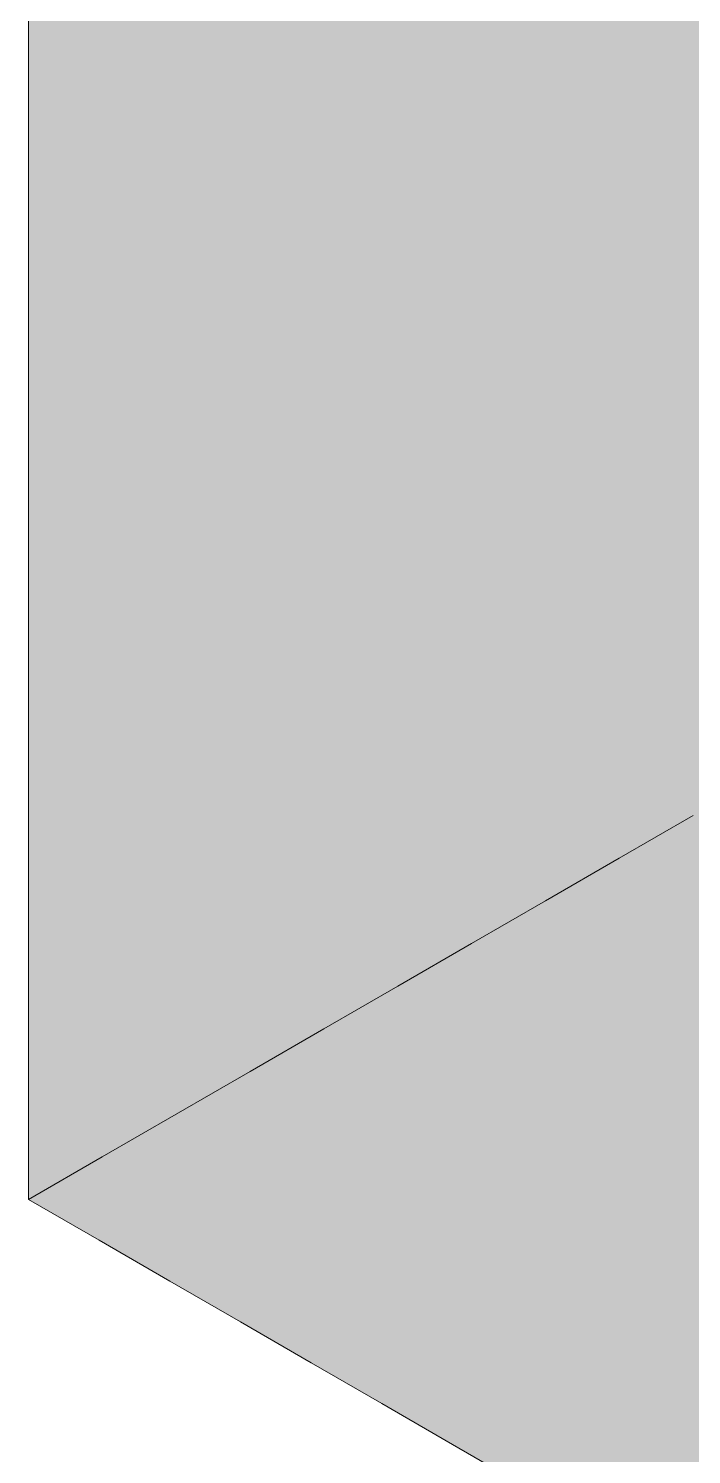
# Model space of a CAD drawing. Header units: metres. Extents: x 349021 to 349543, y 9281040 to 9281959.
# Drawn here: x 349203.3437 to 349203.4598, y 9281041.2024 to 9281041.4519 of the extents above; entities that cross this region are included whole.
import ezdxf

# ---------------------------------------------------------------- set-up
doc = ezdxf.new("R2010")
doc.units = ezdxf.units.M
doc.header["$LTSCALE"] = 0.25
doc.layers.add('ISO-3D', color=7, linetype='CONTINUOUS', lineweight=13)
doc.layers.add('ISO-3D-ARISTAS', color=250, linetype='CONTINUOUS', lineweight=13)

msp = doc.modelspace()

# ---------------------------------------------------------------- linework, layer by layer
at = {"layer": 'ISO-3D', "true_color": 0xb7aa8e}
for points in [[(349203.41796, 9281041.45599), (349203.43033, 9281041.44885), (349203.41796, 9281041.47081), (349203.43033, 9281041.46367)], [(349203.4427, 9281041.45652), (349203.45507, 9281041.44938), (349203.4427, 9281041.47134), (349203.45507, 9281041.4642)], [(349203.34373, 9281041.45441), (349203.3561, 9281041.44726), (349203.34373, 9281041.46922), (349203.3561, 9281041.46208)], [(349203.36847, 9281041.45494), (349203.38084, 9281041.44779), (349203.36847, 9281041.46975), (349203.38084, 9281041.46261)], [(349203.39321, 9281041.45547), (349203.40559, 9281041.44832), (349203.39321, 9281041.47028), (349203.40559, 9281041.46314)], [(349203.40559, 9281041.44832), (349203.41796, 9281041.44118), (349203.40559, 9281041.46314), (349203.41796, 9281041.45599)], [(349203.43033, 9281041.44885), (349203.4427, 9281041.44171), (349203.43033, 9281041.46367), (349203.4427, 9281041.45652)], [(349203.45507, 9281041.44938), (349203.46744, 9281041.44224), (349203.45507, 9281041.4642), (349203.46744, 9281041.45705)], [(349203.3561, 9281041.44726), (349203.36847, 9281041.44012), (349203.3561, 9281041.46208), (349203.36847, 9281041.45494)], [(349203.38084, 9281041.44779), (349203.39321, 9281041.44065), (349203.38084, 9281041.46261), (349203.39321, 9281041.45547)], [(349203.39321, 9281041.44065), (349203.40559, 9281041.43351), (349203.39321, 9281041.45547), (349203.40559, 9281041.44832)], [(349203.41796, 9281041.44118), (349203.43033, 9281041.43404), (349203.41796, 9281041.45599), (349203.43033, 9281041.44885)], [(349203.4427, 9281041.44171), (349203.45507, 9281041.43457), (349203.4427, 9281041.45652), (349203.45507, 9281041.44938)], [(349203.34373, 9281041.43959), (349203.3561, 9281041.43245), (349203.34373, 9281041.45441), (349203.3561, 9281041.44726)], [(349203.36847, 9281041.44012), (349203.38084, 9281041.43298), (349203.36847, 9281041.45494), (349203.38084, 9281041.44779)], [(349203.40559, 9281041.43351), (349203.41796, 9281041.42637), (349203.40559, 9281041.44832), (349203.41796, 9281041.44118)], [(349203.43033, 9281041.43404), (349203.4427, 9281041.42689), (349203.43033, 9281041.44885), (349203.4427, 9281041.44171)], [(349203.45507, 9281041.43457), (349203.46744, 9281041.42742), (349203.45507, 9281041.44938), (349203.46744, 9281041.44224)], [(349203.3561, 9281041.43245), (349203.36847, 9281041.42531), (349203.3561, 9281041.44726), (349203.36847, 9281041.44012)], [(349203.38084, 9281041.43298), (349203.39321, 9281041.42584), (349203.38084, 9281041.44779), (349203.39321, 9281041.44065)], [(349203.39321, 9281041.42584), (349203.40559, 9281041.41869), (349203.39321, 9281041.44065), (349203.40559, 9281041.43351)], [(349203.41796, 9281041.42637), (349203.43033, 9281041.41922), (349203.41796, 9281041.44118), (349203.43033, 9281041.43404)], [(349203.4427, 9281041.42689), (349203.45507, 9281041.41975), (349203.4427, 9281041.44171), (349203.45507, 9281041.43457)], [(349203.34373, 9281041.42478), (349203.3561, 9281041.41763), (349203.34373, 9281041.43959), (349203.3561, 9281041.43245)], [(349203.36847, 9281041.42531), (349203.38084, 9281041.41816), (349203.36847, 9281041.44012), (349203.38084, 9281041.43298)], [(349203.38084, 9281041.41816), (349203.39321, 9281041.41102), (349203.38084, 9281041.43298), (349203.39321, 9281041.42584)], [(349203.40559, 9281041.41869), (349203.41796, 9281041.41155), (349203.40559, 9281041.43351), (349203.41796, 9281041.42637)], [(349203.43033, 9281041.41922), (349203.4427, 9281041.41208), (349203.43033, 9281041.43404), (349203.4427, 9281041.42689)], [(349203.45507, 9281041.41975), (349203.46744, 9281041.41261), (349203.45507, 9281041.43457), (349203.46744, 9281041.42742)], [(349203.3561, 9281041.41763), (349203.36847, 9281041.41049), (349203.3561, 9281041.43245), (349203.36847, 9281041.42531)], [(349203.39321, 9281041.41102), (349203.40559, 9281041.40388), (349203.39321, 9281041.42584), (349203.40559, 9281041.41869)], [(349203.41796, 9281041.41155), (349203.43033, 9281041.40441), (349203.41796, 9281041.42637), (349203.43033, 9281041.41922)], [(349203.4427, 9281041.41208), (349203.45507, 9281041.40494), (349203.4427, 9281041.42689), (349203.45507, 9281041.41975)], [(349203.34373, 9281041.40996), (349203.3561, 9281041.40282), (349203.34373, 9281041.42478), (349203.3561, 9281041.41763)], [(349203.36847, 9281041.41049), (349203.38084, 9281041.40335), (349203.36847, 9281041.42531), (349203.38084, 9281041.41816)], [(349203.38084, 9281041.40335), (349203.39321, 9281041.39621), (349203.38084, 9281041.41816), (349203.39321, 9281041.41102)], [(349203.40559, 9281041.40388), (349203.41796, 9281041.39674), (349203.40559, 9281041.41869), (349203.41796, 9281041.41155)], [(349203.43033, 9281041.40441), (349203.4427, 9281041.39726), (349203.43033, 9281041.41922), (349203.4427, 9281041.41208)], [(349203.45507, 9281041.40494), (349203.46744, 9281041.39779), (349203.45507, 9281041.41975), (349203.46744, 9281041.41261)], [(349203.3561, 9281041.40282), (349203.36847, 9281041.39568), (349203.3561, 9281041.41763), (349203.36847, 9281041.41049)], [(349203.36847, 9281041.39568), (349203.38084, 9281041.38853), (349203.36847, 9281041.41049), (349203.38084, 9281041.40335)], [(349203.39321, 9281041.39621), (349203.40559, 9281041.38906), (349203.39321, 9281041.41102), (349203.40559, 9281041.40388)], [(349203.41796, 9281041.39674), (349203.43033, 9281041.38959), (349203.41796, 9281041.41155), (349203.43033, 9281041.40441)], [(349203.4427, 9281041.39726), (349203.45507, 9281041.39012), (349203.4427, 9281041.41208), (349203.45507, 9281041.40494)], [(349203.34373, 9281041.39515), (349203.3561, 9281041.38801), (349203.34373, 9281041.40996), (349203.3561, 9281041.40282)], [(349203.38084, 9281041.38853), (349203.39321, 9281041.38139), (349203.38084, 9281041.40335), (349203.39321, 9281041.39621)], [(349203.40559, 9281041.38906), (349203.41796, 9281041.38192), (349203.40559, 9281041.40388), (349203.41796, 9281041.39674)], [(349203.43033, 9281041.38959), (349203.4427, 9281041.38245), (349203.43033, 9281041.40441), (349203.4427, 9281041.39726)], [(349203.45507, 9281041.39012), (349203.46744, 9281041.38298), (349203.45507, 9281041.40494), (349203.46744, 9281041.39779)], [(349203.3561, 9281041.38801), (349203.36847, 9281041.38086), (349203.3561, 9281041.40282), (349203.36847, 9281041.39568)], [(349203.36847, 9281041.38086), (349203.38084, 9281041.37372), (349203.36847, 9281041.39568), (349203.38084, 9281041.38853)], [(349203.39321, 9281041.38139), (349203.40559, 9281041.37425), (349203.39321, 9281041.39621), (349203.40559, 9281041.38906)], [(349203.41796, 9281041.38192), (349203.43033, 9281041.37478), (349203.41796, 9281041.39674), (349203.43033, 9281041.38959)], [(349203.4427, 9281041.38245), (349203.45507, 9281041.37531), (349203.4427, 9281041.39726), (349203.45507, 9281041.39012)], [(349203.34373, 9281041.38033), (349203.3561, 9281041.37319), (349203.34373, 9281041.39515), (349203.3561, 9281041.38801)], [(349203.38084, 9281041.37372), (349203.39321, 9281041.36658), (349203.38084, 9281041.38853), (349203.39321, 9281041.38139)], [(349203.40559, 9281041.37425), (349203.41796, 9281041.36711), (349203.40559, 9281041.38906), (349203.41796, 9281041.38192)], [(349203.43033, 9281041.37478), (349203.4427, 9281041.36763), (349203.43033, 9281041.38959), (349203.4427, 9281041.38245)], [(349203.45507, 9281041.37531), (349203.46744, 9281041.36816), (349203.45507, 9281041.39012), (349203.46744, 9281041.38298)], [(349203.3561, 9281041.37319), (349203.36847, 9281041.36605), (349203.3561, 9281041.38801), (349203.36847, 9281041.38086)], [(349203.36847, 9281041.36605), (349203.38084, 9281041.3589), (349203.36847, 9281041.38086), (349203.38084, 9281041.37372)], [(349203.39321, 9281041.36658), (349203.40559, 9281041.35943), (349203.39321, 9281041.38139), (349203.40559, 9281041.37425)], [(349203.41796, 9281041.36711), (349203.43033, 9281041.35996), (349203.41796, 9281041.38192), (349203.43033, 9281041.37478)], [(349203.4427, 9281041.36763), (349203.45507, 9281041.36049), (349203.4427, 9281041.38245), (349203.45507, 9281041.37531)], [(349203.34373, 9281041.36552), (349203.3561, 9281041.35838), (349203.34373, 9281041.38033), (349203.3561, 9281041.37319)], [(349203.3561, 9281041.35838), (349203.36847, 9281041.35123), (349203.3561, 9281041.37319), (349203.36847, 9281041.36605)], [(349203.38084, 9281041.3589), (349203.39321, 9281041.35176), (349203.38084, 9281041.37372), (349203.39321, 9281041.36658)], [(349203.40559, 9281041.35943), (349203.41796, 9281041.35229), (349203.40559, 9281041.37425), (349203.41796, 9281041.36711)], [(349203.43033, 9281041.35996), (349203.4427, 9281041.35282), (349203.43033, 9281041.37478), (349203.4427, 9281041.36763)], [(349203.45507, 9281041.36049), (349203.46744, 9281041.35335), (349203.45507, 9281041.37531), (349203.46744, 9281041.36816)], [(349203.36847, 9281041.35123), (349203.38084, 9281041.34409), (349203.36847, 9281041.36605), (349203.38084, 9281041.3589)], [(349203.39321, 9281041.35176), (349203.40559, 9281041.34462), (349203.39321, 9281041.36658), (349203.40559, 9281041.35943)], [(349203.41796, 9281041.35229), (349203.43033, 9281041.34515), (349203.41796, 9281041.36711), (349203.43033, 9281041.35996)], [(349203.4427, 9281041.35282), (349203.45507, 9281041.34568), (349203.4427, 9281041.36763), (349203.45507, 9281041.36049)], [(349203.34373, 9281041.3507), (349203.3561, 9281041.34356), (349203.34373, 9281041.36552), (349203.3561, 9281041.35838)], [(349203.3561, 9281041.34356), (349203.36847, 9281041.33642), (349203.3561, 9281041.35838), (349203.36847, 9281041.35123)], [(349203.38084, 9281041.34409), (349203.39321, 9281041.33695), (349203.38084, 9281041.3589), (349203.39321, 9281041.35176)], [(349203.40559, 9281041.34462), (349203.41796, 9281041.33748), (349203.40559, 9281041.35943), (349203.41796, 9281041.35229)], [(349203.43033, 9281041.34515), (349203.4427, 9281041.33801), (349203.43033, 9281041.35996), (349203.4427, 9281041.35282)], [(349203.45507, 9281041.34568), (349203.46744, 9281041.33853), (349203.45507, 9281041.36049), (349203.46744, 9281041.35335)], [(349203.34373, 9281041.33589), (349203.3561, 9281041.32875), (349203.34373, 9281041.3507), (349203.3561, 9281041.34356)], [(349203.36847, 9281041.33642), (349203.38084, 9281041.32928), (349203.36847, 9281041.35123), (349203.38084, 9281041.34409)], [(349203.39321, 9281041.33695), (349203.40559, 9281041.3298), (349203.39321, 9281041.35176), (349203.40559, 9281041.34462)], [(349203.41796, 9281041.33748), (349203.43033, 9281041.33033), (349203.41796, 9281041.35229), (349203.43033, 9281041.34515)], [(349203.4427, 9281041.33801), (349203.45507, 9281041.33086), (349203.4427, 9281041.35282), (349203.45507, 9281041.34568)], [(349203.45507, 9281041.33086), (349203.46744, 9281041.32372), (349203.45507, 9281041.34568), (349203.46744, 9281041.33853)], [(349203.3561, 9281041.32875), (349203.36847, 9281041.3216), (349203.3561, 9281041.34356), (349203.36847, 9281041.33642)], [(349203.38084, 9281041.32928), (349203.39321, 9281041.32213), (349203.38084, 9281041.34409), (349203.39321, 9281041.33695)], [(349203.40559, 9281041.3298), (349203.41796, 9281041.32266), (349203.40559, 9281041.34462), (349203.41796, 9281041.33748)], [(349203.43033, 9281041.33033), (349203.4427, 9281041.32319), (349203.43033, 9281041.34515), (349203.4427, 9281041.33801)], [(349203.34373, 9281041.32107), (349203.3561, 9281041.31393), (349203.34373, 9281041.33589), (349203.3561, 9281041.32875)], [(349203.36847, 9281041.3216), (349203.38084, 9281041.31446), (349203.36847, 9281041.33642), (349203.38084, 9281041.32928)], [(349203.39321, 9281041.32213), (349203.40559, 9281041.31499), (349203.39321, 9281041.33695), (349203.40559, 9281041.3298)], [(349203.41796, 9281041.32266), (349203.43033, 9281041.31552), (349203.41796, 9281041.33748), (349203.43033, 9281041.33033)], [(349203.4427, 9281041.32319), (349203.45507, 9281041.31605), (349203.4427, 9281041.33801), (349203.45507, 9281041.33086)], [(349203.45507, 9281041.31605), (349203.46744, 9281041.3089), (349203.45507, 9281041.33086), (349203.46744, 9281041.32372)], [(349203.3561, 9281041.31393), (349203.36847, 9281041.30679), (349203.3561, 9281041.32875), (349203.36847, 9281041.3216)], [(349203.38084, 9281041.31446), (349203.39321, 9281041.30732), (349203.38084, 9281041.32928), (349203.39321, 9281041.32213)], [(349203.40559, 9281041.31499), (349203.41796, 9281041.30785), (349203.40559, 9281041.3298), (349203.41796, 9281041.32266)], [(349203.43033, 9281041.31552), (349203.4427, 9281041.30838), (349203.43033, 9281041.33033), (349203.4427, 9281041.32319)], [(349203.4427, 9281041.30838), (349203.45507, 9281041.30123), (349203.4427, 9281041.32319), (349203.45507, 9281041.31605)], [(349203.34373, 9281041.30626), (349203.3561, 9281041.29912), (349203.34373, 9281041.32107), (349203.3561, 9281041.31393)], [(349203.36847, 9281041.30679), (349203.38084, 9281041.29965), (349203.36847, 9281041.3216), (349203.38084, 9281041.31446)], [(349203.39321, 9281041.30732), (349203.40559, 9281041.30017), (349203.39321, 9281041.32213), (349203.40559, 9281041.31499)], [(349203.41796, 9281041.30785), (349203.43033, 9281041.3007), (349203.41796, 9281041.32266), (349203.43033, 9281041.31552)], [(349203.45507, 9281041.30123), (349203.46744, 9281041.29409), (349203.45507, 9281041.31605), (349203.46744, 9281041.3089)], [(349203.3561, 9281041.29912), (349203.36847, 9281041.29197), (349203.3561, 9281041.31393), (349203.36847, 9281041.30679)], [(349203.38084, 9281041.29965), (349203.39321, 9281041.2925), (349203.38084, 9281041.31446), (349203.39321, 9281041.30732)], [(349203.40559, 9281041.30017), (349203.41796, 9281041.29303), (349203.40559, 9281041.31499), (349203.41796, 9281041.30785)], [(349203.43033, 9281041.3007), (349203.4427, 9281041.29356), (349203.43033, 9281041.31552), (349203.4427, 9281041.30838)], [(349203.4427, 9281041.29356), (349203.45507, 9281041.28642), (349203.4427, 9281041.30838), (349203.45507, 9281041.30123)], [(349203.34373, 9281041.29144), (349203.3561, 9281041.2843), (349203.34373, 9281041.30626), (349203.3561, 9281041.29912)], [(349203.36847, 9281041.29197), (349203.38084, 9281041.28483), (349203.36847, 9281041.30679), (349203.38084, 9281041.29965)], [(349203.39321, 9281041.2925), (349203.40559, 9281041.28536), (349203.39321, 9281041.30732), (349203.40559, 9281041.30017)], [(349203.41796, 9281041.29303), (349203.43033, 9281041.28589), (349203.41796, 9281041.30785), (349203.43033, 9281041.3007)], [(349203.45507, 9281041.28642), (349203.46744, 9281041.27928), (349203.45507, 9281041.30123), (349203.46744, 9281041.29409)], [(349203.3561, 9281041.2843), (349203.36847, 9281041.27716), (349203.3561, 9281041.29912), (349203.36847, 9281041.29197)], [(349203.38084, 9281041.28483), (349203.39321, 9281041.27769), (349203.38084, 9281041.29965), (349203.39321, 9281041.2925)], [(349203.40559, 9281041.28536), (349203.41796, 9281041.27822), (349203.40559, 9281041.30017), (349203.41796, 9281041.29303)], [(349203.43033, 9281041.28589), (349203.4427, 9281041.27875), (349203.43033, 9281041.3007), (349203.4427, 9281041.29356)], [(349203.4427, 9281041.27875), (349203.45507, 9281041.2716), (349203.4427, 9281041.29356), (349203.45507, 9281041.28642)], [(349203.34373, 9281041.27663), (349203.3561, 9281041.26949), (349203.34373, 9281041.29144), (349203.3561, 9281041.2843)], [(349203.36847, 9281041.27716), (349203.38084, 9281041.27002), (349203.36847, 9281041.29197), (349203.38084, 9281041.28483)], [(349203.39321, 9281041.27769), (349203.40559, 9281041.27054), (349203.39321, 9281041.2925), (349203.40559, 9281041.28536)], [(349203.41796, 9281041.27822), (349203.43033, 9281041.27107), (349203.41796, 9281041.29303), (349203.43033, 9281041.28589)], [(349203.43033, 9281041.27107), (349203.4427, 9281041.26393), (349203.43033, 9281041.28589), (349203.4427, 9281041.27875)], [(349203.45507, 9281041.2716), (349203.46744, 9281041.26446), (349203.45507, 9281041.28642), (349203.46744, 9281041.27928)], [(349203.3561, 9281041.26949), (349203.36847, 9281041.26234), (349203.3561, 9281041.2843), (349203.36847, 9281041.27716)], [(349203.38084, 9281041.27002), (349203.39321, 9281041.26287), (349203.38084, 9281041.28483), (349203.39321, 9281041.27769)], [(349203.40559, 9281041.27054), (349203.41796, 9281041.2634), (349203.40559, 9281041.28536), (349203.41796, 9281041.27822)], [(349203.4427, 9281041.26393), (349203.45507, 9281041.25679), (349203.4427, 9281041.27875), (349203.45507, 9281041.2716)], [(349203.34373, 9281041.26181), (349203.3561, 9281041.25467), (349203.34373, 9281041.27663), (349203.3561, 9281041.26949)], [(349203.36847, 9281041.26234), (349203.38084, 9281041.2552), (349203.36847, 9281041.27716), (349203.38084, 9281041.27002)], [(349203.39321, 9281041.26287), (349203.40559, 9281041.25573), (349203.39321, 9281041.27769), (349203.40559, 9281041.27054)], [(349203.41796, 9281041.2634), (349203.43033, 9281041.25626), (349203.41796, 9281041.27822), (349203.43033, 9281041.27107)], [(349203.43033, 9281041.25626), (349203.4427, 9281041.24912), (349203.43033, 9281041.27107), (349203.4427, 9281041.26393)], [(349203.45507, 9281041.25679), (349203.46744, 9281041.24965), (349203.45507, 9281041.2716), (349203.46744, 9281041.26446)], [(349203.3561, 9281041.25467), (349203.36847, 9281041.24753), (349203.3561, 9281041.26949), (349203.36847, 9281041.26234)], [(349203.38084, 9281041.2552), (349203.39321, 9281041.24806), (349203.38084, 9281041.27002), (349203.39321, 9281041.26287)], [(349203.40559, 9281041.25573), (349203.41796, 9281041.24859), (349203.40559, 9281041.27054), (349203.41796, 9281041.2634)], [(349203.41796, 9281041.24859), (349203.43033, 9281041.24144), (349203.41796, 9281041.2634), (349203.43033, 9281041.25626)], [(349203.4427, 9281041.24912), (349203.45507, 9281041.24197), (349203.4427, 9281041.26393), (349203.45507, 9281041.25679)], [(349203.34373, 9281041.247), (349203.3561, 9281041.23986), (349203.34373, 9281041.26181), (349203.3561, 9281041.25467)], [(349203.36847, 9281041.24753), (349203.38084, 9281041.24039), (349203.36847, 9281041.26234), (349203.38084, 9281041.2552)], [(349203.39321, 9281041.24806), (349203.40559, 9281041.24092), (349203.39321, 9281041.26287), (349203.40559, 9281041.25573)], [(349203.43033, 9281041.24144), (349203.4427, 9281041.2343), (349203.43033, 9281041.25626), (349203.4427, 9281041.24912)], [(349203.45507, 9281041.24197), (349203.46744, 9281041.23483), (349203.45507, 9281041.25679), (349203.46744, 9281041.24965)], [(349203.3561, 9281041.23986), (349203.36847, 9281041.23271), (349203.3561, 9281041.25467), (349203.36847, 9281041.24753)], [(349203.38084, 9281041.24039), (349203.39321, 9281041.23324), (349203.38084, 9281041.2552), (349203.39321, 9281041.24806)], [(349203.40559, 9281041.24092), (349203.41796, 9281041.23377), (349203.40559, 9281041.25573), (349203.41796, 9281041.24859)], [(349203.41796, 9281041.23377), (349203.43033, 9281041.22663), (349203.41796, 9281041.24859), (349203.43033, 9281041.24144)], [(349203.4427, 9281041.2343), (349203.45507, 9281041.22716), (349203.4427, 9281041.24912), (349203.45507, 9281041.24197)], [(349203.36847, 9281041.23271), (349203.38084, 9281041.22557), (349203.36847, 9281041.24753), (349203.38084, 9281041.24039)], [(349203.39321, 9281041.23324), (349203.40559, 9281041.2261), (349203.39321, 9281041.24806), (349203.40559, 9281041.24092)], [(349203.40559, 9281041.2261), (349203.41796, 9281041.21896), (349203.40559, 9281041.24092), (349203.41796, 9281041.23377)], [(349203.43033, 9281041.22663), (349203.4427, 9281041.21949), (349203.43033, 9281041.24144), (349203.4427, 9281041.2343)], [(349203.45507, 9281041.22716), (349203.46744, 9281041.22002), (349203.45507, 9281041.24197), (349203.46744, 9281041.23483)], [(349203.38084, 9281041.22557), (349203.39321, 9281041.21843), (349203.38084, 9281041.24039), (349203.39321, 9281041.23324)], [(349203.41796, 9281041.21896), (349203.43033, 9281041.21181), (349203.41796, 9281041.23377), (349203.43033, 9281041.22663)], [(349203.4427, 9281041.21949), (349203.45507, 9281041.21234), (349203.4427, 9281041.2343), (349203.45507, 9281041.22716)], [(349203.39321, 9281041.21843), (349203.40559, 9281041.21129), (349203.39321, 9281041.23324), (349203.40559, 9281041.2261)], [(349203.40559, 9281041.21129), (349203.41796, 9281041.20414), (349203.40559, 9281041.2261), (349203.41796, 9281041.21896)], [(349203.43033, 9281041.21181), (349203.4427, 9281041.20467), (349203.43033, 9281041.22663), (349203.4427, 9281041.21949)], [(349203.45507, 9281041.21234), (349203.46744, 9281041.2052), (349203.45507, 9281041.22716), (349203.46744, 9281041.22002)], [(349203.41796, 9281041.20414), (349203.43033, 9281041.197), (349203.41796, 9281041.21896), (349203.43033, 9281041.21181)], [(349203.4427, 9281041.20467), (349203.45507, 9281041.19753), (349203.4427, 9281041.21949), (349203.45507, 9281041.21234)], [(349203.43033, 9281041.197), (349203.4427, 9281041.18986), (349203.43033, 9281041.21181), (349203.4427, 9281041.20467)], [(349203.45507, 9281041.19753), (349203.46744, 9281041.19039), (349203.45507, 9281041.21234), (349203.46744, 9281041.2052)], [(349203.4427, 9281041.18986), (349203.45507, 9281041.18271), (349203.4427, 9281041.20467), (349203.45507, 9281041.19753)]]:
    msp.add_solid(points, dxfattribs=at)
at = {"layer": 'ISO-3D', "true_color": 0x8e8d88}
for points in [[(349203.36958, 9281041.45452), (349203.35665, 9281041.44706), (349203.36958, 9281041.46933), (349203.35665, 9281041.46187)], [(349203.39543, 9281041.45463), (349203.38251, 9281041.44717), (349203.39543, 9281041.46945), (349203.38251, 9281041.46198)], [(349203.42129, 9281041.45474), (349203.40836, 9281041.44728), (349203.42129, 9281041.46956), (349203.40836, 9281041.46209)], [(349203.44714, 9281041.45486), (349203.43422, 9281041.44739), (349203.44714, 9281041.46967), (349203.43422, 9281041.46221)], [(349203.35665, 9281041.44706), (349203.34373, 9281041.43959), (349203.35665, 9281041.46187), (349203.34373, 9281041.45441)], [(349203.38251, 9281041.44717), (349203.36958, 9281041.4397), (349203.38251, 9281041.46198), (349203.36958, 9281041.45452)], [(349203.40836, 9281041.44728), (349203.39543, 9281041.43982), (349203.40836, 9281041.46209), (349203.39543, 9281041.45463)], [(349203.43422, 9281041.44739), (349203.42129, 9281041.43993), (349203.43422, 9281041.46221), (349203.42129, 9281041.45474)], [(349203.46007, 9281041.4475), (349203.44714, 9281041.44004), (349203.46007, 9281041.46232), (349203.44714, 9281041.45486)], [(349203.36958, 9281041.4397), (349203.35665, 9281041.43224), (349203.36958, 9281041.45452), (349203.35665, 9281041.44706)], [(349203.39543, 9281041.43982), (349203.38251, 9281041.43235), (349203.39543, 9281041.45463), (349203.38251, 9281041.44717)], [(349203.42129, 9281041.43993), (349203.40836, 9281041.43247), (349203.42129, 9281041.45474), (349203.40836, 9281041.44728)], [(349203.44714, 9281041.44004), (349203.43422, 9281041.43258), (349203.44714, 9281041.45486), (349203.43422, 9281041.44739)], [(349203.35665, 9281041.43224), (349203.34373, 9281041.42478), (349203.35665, 9281041.44706), (349203.34373, 9281041.43959)], [(349203.38251, 9281041.43235), (349203.36958, 9281041.42489), (349203.38251, 9281041.44717), (349203.36958, 9281041.4397)], [(349203.40836, 9281041.43247), (349203.39543, 9281041.425), (349203.40836, 9281041.44728), (349203.39543, 9281041.43982)], [(349203.43422, 9281041.43258), (349203.42129, 9281041.42511), (349203.43422, 9281041.44739), (349203.42129, 9281041.43993)], [(349203.46007, 9281041.43269), (349203.44714, 9281041.42523), (349203.46007, 9281041.4475), (349203.44714, 9281041.44004)], [(349203.36958, 9281041.42489), (349203.35665, 9281041.41743), (349203.36958, 9281041.4397), (349203.35665, 9281041.43224)], [(349203.39543, 9281041.425), (349203.38251, 9281041.41754), (349203.39543, 9281041.43982), (349203.38251, 9281041.43235)], [(349203.42129, 9281041.42511), (349203.40836, 9281041.41765), (349203.42129, 9281041.43993), (349203.40836, 9281041.43247)], [(349203.44714, 9281041.42523), (349203.43422, 9281041.41776), (349203.44714, 9281041.44004), (349203.43422, 9281041.43258)], [(349203.35665, 9281041.41743), (349203.34373, 9281041.40996), (349203.35665, 9281041.43224), (349203.34373, 9281041.42478)], [(349203.38251, 9281041.41754), (349203.36958, 9281041.41007), (349203.38251, 9281041.43235), (349203.36958, 9281041.42489)], [(349203.40836, 9281041.41765), (349203.39543, 9281041.41019), (349203.40836, 9281041.43247), (349203.39543, 9281041.425)], [(349203.43422, 9281041.41776), (349203.42129, 9281041.4103), (349203.43422, 9281041.43258), (349203.42129, 9281041.42511)], [(349203.46007, 9281041.41787), (349203.44714, 9281041.41041), (349203.46007, 9281041.43269), (349203.44714, 9281041.42523)], [(349203.36958, 9281041.41007), (349203.35665, 9281041.40261), (349203.36958, 9281041.42489), (349203.35665, 9281041.41743)], [(349203.39543, 9281041.41019), (349203.38251, 9281041.40272), (349203.39543, 9281041.425), (349203.38251, 9281041.41754)], [(349203.42129, 9281041.4103), (349203.40836, 9281041.40284), (349203.42129, 9281041.42511), (349203.40836, 9281041.41765)], [(349203.44714, 9281041.41041), (349203.43422, 9281041.40295), (349203.44714, 9281041.42523), (349203.43422, 9281041.41776)], [(349203.35665, 9281041.40261), (349203.34373, 9281041.39515), (349203.35665, 9281041.41743), (349203.34373, 9281041.40996)], [(349203.38251, 9281041.40272), (349203.36958, 9281041.39526), (349203.38251, 9281041.41754), (349203.36958, 9281041.41007)], [(349203.40836, 9281041.40284), (349203.39543, 9281041.39537), (349203.40836, 9281041.41765), (349203.39543, 9281041.41019)], [(349203.43422, 9281041.40295), (349203.42129, 9281041.39548), (349203.43422, 9281041.41776), (349203.42129, 9281041.4103)], [(349203.46007, 9281041.40306), (349203.44714, 9281041.3956), (349203.46007, 9281041.41787), (349203.44714, 9281041.41041)], [(349203.36958, 9281041.39526), (349203.35665, 9281041.3878), (349203.36958, 9281041.41007), (349203.35665, 9281041.40261)], [(349203.39543, 9281041.39537), (349203.38251, 9281041.38791), (349203.39543, 9281041.41019), (349203.38251, 9281041.40272)], [(349203.42129, 9281041.39548), (349203.40836, 9281041.38802), (349203.42129, 9281041.4103), (349203.40836, 9281041.40284)], [(349203.44714, 9281041.3956), (349203.43422, 9281041.38813), (349203.44714, 9281041.41041), (349203.43422, 9281041.40295)], [(349203.46007, 9281041.38824), (349203.44714, 9281041.38078), (349203.46007, 9281041.40306), (349203.44714, 9281041.3956)], [(349203.35665, 9281041.3878), (349203.34373, 9281041.38033), (349203.35665, 9281041.40261), (349203.34373, 9281041.39515)], [(349203.38251, 9281041.38791), (349203.36958, 9281041.38045), (349203.38251, 9281041.40272), (349203.36958, 9281041.39526)], [(349203.40836, 9281041.38802), (349203.39543, 9281041.38056), (349203.40836, 9281041.40284), (349203.39543, 9281041.39537)], [(349203.43422, 9281041.38813), (349203.42129, 9281041.38067), (349203.43422, 9281041.40295), (349203.42129, 9281041.39548)], [(349203.44714, 9281041.38078), (349203.43422, 9281041.37332), (349203.44714, 9281041.3956), (349203.43422, 9281041.38813)], [(349203.36958, 9281041.38045), (349203.35665, 9281041.37298), (349203.36958, 9281041.39526), (349203.35665, 9281041.3878)], [(349203.39543, 9281041.38056), (349203.38251, 9281041.37309), (349203.39543, 9281041.39537), (349203.38251, 9281041.38791)], [(349203.42129, 9281041.38067), (349203.40836, 9281041.37321), (349203.42129, 9281041.39548), (349203.40836, 9281041.38802)], [(349203.43422, 9281041.37332), (349203.42129, 9281041.36585), (349203.43422, 9281041.38813), (349203.42129, 9281041.38067)], [(349203.46007, 9281041.37343), (349203.44714, 9281041.36597), (349203.46007, 9281041.38824), (349203.44714, 9281041.38078)], [(349203.35665, 9281041.37298), (349203.34373, 9281041.36552), (349203.35665, 9281041.3878), (349203.34373, 9281041.38033)], [(349203.38251, 9281041.37309), (349203.36958, 9281041.36563), (349203.38251, 9281041.38791), (349203.36958, 9281041.38045)], [(349203.40836, 9281041.37321), (349203.39543, 9281041.36574), (349203.40836, 9281041.38802), (349203.39543, 9281041.38056)], [(349203.39543, 9281041.36574), (349203.38251, 9281041.35828), (349203.39543, 9281041.38056), (349203.38251, 9281041.37309)], [(349203.42129, 9281041.36585), (349203.40836, 9281041.35839), (349203.42129, 9281041.38067), (349203.40836, 9281041.37321)], [(349203.44714, 9281041.36597), (349203.43422, 9281041.3585), (349203.44714, 9281041.38078), (349203.43422, 9281041.37332)], [(349203.36958, 9281041.36563), (349203.35665, 9281041.35817), (349203.36958, 9281041.38045), (349203.35665, 9281041.37298)], [(349203.38251, 9281041.35828), (349203.36958, 9281041.35082), (349203.38251, 9281041.37309), (349203.36958, 9281041.36563)], [(349203.40836, 9281041.35839), (349203.39543, 9281041.35093), (349203.40836, 9281041.37321), (349203.39543, 9281041.36574)], [(349203.43422, 9281041.3585), (349203.42129, 9281041.35104), (349203.43422, 9281041.37332), (349203.42129, 9281041.36585)], [(349203.46007, 9281041.35862), (349203.44714, 9281041.35115), (349203.46007, 9281041.37343), (349203.44714, 9281041.36597)], [(349203.35665, 9281041.35817), (349203.34373, 9281041.3507), (349203.35665, 9281041.37298), (349203.34373, 9281041.36552)], [(349203.36958, 9281041.35082), (349203.35665, 9281041.34335), (349203.36958, 9281041.36563), (349203.35665, 9281041.35817)], [(349203.39543, 9281041.35093), (349203.38251, 9281041.34346), (349203.39543, 9281041.36574), (349203.38251, 9281041.35828)], [(349203.42129, 9281041.35104), (349203.40836, 9281041.34358), (349203.42129, 9281041.36585), (349203.40836, 9281041.35839)], [(349203.44714, 9281041.35115), (349203.43422, 9281041.34369), (349203.44714, 9281041.36597), (349203.43422, 9281041.3585)], [(349203.35665, 9281041.34335), (349203.34373, 9281041.33589), (349203.35665, 9281041.35817), (349203.34373, 9281041.3507)], [(349203.38251, 9281041.34346), (349203.36958, 9281041.336), (349203.38251, 9281041.35828), (349203.36958, 9281041.35082)], [(349203.40836, 9281041.34358), (349203.39543, 9281041.33611), (349203.40836, 9281041.35839), (349203.39543, 9281041.35093)], [(349203.43422, 9281041.34369), (349203.42129, 9281041.33622), (349203.43422, 9281041.3585), (349203.42129, 9281041.35104)], [(349203.46007, 9281041.3438), (349203.44714, 9281041.33634), (349203.46007, 9281041.35862), (349203.44714, 9281041.35115)], [(349203.36958, 9281041.336), (349203.35665, 9281041.32854), (349203.36958, 9281041.35082), (349203.35665, 9281041.34335)], [(349203.39543, 9281041.33611), (349203.38251, 9281041.32865), (349203.39543, 9281041.35093), (349203.38251, 9281041.34346)], [(349203.42129, 9281041.33622), (349203.40836, 9281041.32876), (349203.42129, 9281041.35104), (349203.40836, 9281041.34358)], [(349203.44714, 9281041.33634), (349203.43422, 9281041.32887), (349203.44714, 9281041.35115), (349203.43422, 9281041.34369)], [(349203.35665, 9281041.32854), (349203.34373, 9281041.32107), (349203.35665, 9281041.34335), (349203.34373, 9281041.33589)], [(349203.38251, 9281041.32865), (349203.36958, 9281041.32119), (349203.38251, 9281041.34346), (349203.36958, 9281041.336)], [(349203.40836, 9281041.32876), (349203.39543, 9281041.3213), (349203.40836, 9281041.34358), (349203.39543, 9281041.33611)], [(349203.43422, 9281041.32887), (349203.42129, 9281041.32141), (349203.43422, 9281041.34369), (349203.42129, 9281041.33622)], [(349203.46007, 9281041.32899), (349203.44714, 9281041.32152), (349203.46007, 9281041.3438), (349203.44714, 9281041.33634)], [(349203.36958, 9281041.32119), (349203.35665, 9281041.31372), (349203.36958, 9281041.336), (349203.35665, 9281041.32854)], [(349203.39543, 9281041.3213), (349203.38251, 9281041.31383), (349203.39543, 9281041.33611), (349203.38251, 9281041.32865)], [(349203.42129, 9281041.32141), (349203.40836, 9281041.31395), (349203.42129, 9281041.33622), (349203.40836, 9281041.32876)], [(349203.44714, 9281041.32152), (349203.43422, 9281041.31406), (349203.44714, 9281041.33634), (349203.43422, 9281041.32887)], [(349203.35665, 9281041.31372), (349203.34373, 9281041.30626), (349203.35665, 9281041.32854), (349203.34373, 9281041.32107)], [(349203.38251, 9281041.31383), (349203.36958, 9281041.30637), (349203.38251, 9281041.32865), (349203.36958, 9281041.32119)], [(349203.40836, 9281041.31395), (349203.39543, 9281041.30648), (349203.40836, 9281041.32876), (349203.39543, 9281041.3213)], [(349203.43422, 9281041.31406), (349203.42129, 9281041.3066), (349203.43422, 9281041.32887), (349203.42129, 9281041.32141)], [(349203.46007, 9281041.31417), (349203.44714, 9281041.30671), (349203.46007, 9281041.32899), (349203.44714, 9281041.32152)], [(349203.36958, 9281041.30637), (349203.35665, 9281041.29891), (349203.36958, 9281041.32119), (349203.35665, 9281041.31372)], [(349203.39543, 9281041.30648), (349203.38251, 9281041.29902), (349203.39543, 9281041.3213), (349203.38251, 9281041.31383)], [(349203.42129, 9281041.3066), (349203.40836, 9281041.29913), (349203.42129, 9281041.32141), (349203.40836, 9281041.31395)], [(349203.44714, 9281041.30671), (349203.43422, 9281041.29924), (349203.44714, 9281041.32152), (349203.43422, 9281041.31406)], [(349203.35665, 9281041.29891), (349203.34373, 9281041.29144), (349203.35665, 9281041.31372), (349203.34373, 9281041.30626)], [(349203.38251, 9281041.29902), (349203.36958, 9281041.29156), (349203.38251, 9281041.31383), (349203.36958, 9281041.30637)], [(349203.40836, 9281041.29913), (349203.39543, 9281041.29167), (349203.40836, 9281041.31395), (349203.39543, 9281041.30648)], [(349203.43422, 9281041.29924), (349203.42129, 9281041.29178), (349203.43422, 9281041.31406), (349203.42129, 9281041.3066)], [(349203.36958, 9281041.29156), (349203.35665, 9281041.28409), (349203.36958, 9281041.30637), (349203.35665, 9281041.29891)], [(349203.39543, 9281041.29167), (349203.38251, 9281041.28421), (349203.39543, 9281041.30648), (349203.38251, 9281041.29902)], [(349203.42129, 9281041.29178), (349203.40836, 9281041.28432), (349203.42129, 9281041.3066), (349203.40836, 9281041.29913)], [(349203.35665, 9281041.28409), (349203.34373, 9281041.27663), (349203.35665, 9281041.29891), (349203.34373, 9281041.29144)], [(349203.38251, 9281041.28421), (349203.36958, 9281041.27674), (349203.38251, 9281041.29902), (349203.36958, 9281041.29156)], [(349203.40836, 9281041.28432), (349203.39543, 9281041.27685), (349203.40836, 9281041.29913), (349203.39543, 9281041.29167)], [(349203.36958, 9281041.27674), (349203.35665, 9281041.26928), (349203.36958, 9281041.29156), (349203.35665, 9281041.28409)], [(349203.39543, 9281041.27685), (349203.38251, 9281041.26939), (349203.39543, 9281041.29167), (349203.38251, 9281041.28421)], [(349203.35665, 9281041.26928), (349203.34373, 9281041.26181), (349203.35665, 9281041.28409), (349203.34373, 9281041.27663)], [(349203.38251, 9281041.26939), (349203.36958, 9281041.26193), (349203.38251, 9281041.28421), (349203.36958, 9281041.27674)], [(349203.36958, 9281041.26193), (349203.35665, 9281041.25446), (349203.36958, 9281041.27674), (349203.35665, 9281041.26928)], [(349203.35665, 9281041.25446), (349203.34373, 9281041.247), (349203.35665, 9281041.26928), (349203.34373, 9281041.26181)]]:
    msp.add_solid(points, dxfattribs=at)
at = {"layer": 'ISO-3D', "true_color": 0xb0aea8}
for points in [[(349203.46007, 9281041.31417), (349203.47244, 9281041.30703), (349203.44714, 9281041.30671), (349203.45951, 9281041.29956)], [(349203.44714, 9281041.30671), (349203.45951, 9281041.29956), (349203.43422, 9281041.29924), (349203.44659, 9281041.2921)], [(349203.47244, 9281041.30703), (349203.48481, 9281041.29989), (349203.45951, 9281041.29956), (349203.47189, 9281041.29242)], [(349203.43422, 9281041.29924), (349203.44659, 9281041.2921), (349203.42129, 9281041.29178), (349203.43366, 9281041.28464)], [(349203.45951, 9281041.29956), (349203.47189, 9281041.29242), (349203.44659, 9281041.2921), (349203.45896, 9281041.28496)], [(349203.42129, 9281041.29178), (349203.43366, 9281041.28464), (349203.40836, 9281041.28432), (349203.42073, 9281041.27717)], [(349203.44659, 9281041.2921), (349203.45896, 9281041.28496), (349203.43366, 9281041.28464), (349203.44603, 9281041.27749)], [(349203.47189, 9281041.29242), (349203.48426, 9281041.28528), (349203.45896, 9281041.28496), (349203.47133, 9281041.27782)], [(349203.40836, 9281041.28432), (349203.42073, 9281041.27717), (349203.39543, 9281041.27685), (349203.40781, 9281041.26971)], [(349203.43366, 9281041.28464), (349203.44603, 9281041.27749), (349203.42073, 9281041.27717), (349203.43311, 9281041.27003)], [(349203.45896, 9281041.28496), (349203.47133, 9281041.27782), (349203.44603, 9281041.27749), (349203.4584, 9281041.27035)], [(349203.39543, 9281041.27685), (349203.40781, 9281041.26971), (349203.38251, 9281041.26939), (349203.39488, 9281041.26225)], [(349203.42073, 9281041.27717), (349203.43311, 9281041.27003), (349203.40781, 9281041.26971), (349203.42018, 9281041.26257)], [(349203.44603, 9281041.27749), (349203.4584, 9281041.27035), (349203.43311, 9281041.27003), (349203.44548, 9281041.26289)], [(349203.47133, 9281041.27782), (349203.4837, 9281041.27067), (349203.4584, 9281041.27035), (349203.47078, 9281041.26321)], [(349203.38251, 9281041.26939), (349203.39488, 9281041.26225), (349203.36958, 9281041.26193), (349203.38195, 9281041.25478)], [(349203.40781, 9281041.26971), (349203.42018, 9281041.26257), (349203.39488, 9281041.26225), (349203.40725, 9281041.2551)], [(349203.43311, 9281041.27003), (349203.44548, 9281041.26289), (349203.42018, 9281041.26257), (349203.43255, 9281041.25543)], [(349203.4584, 9281041.27035), (349203.47078, 9281041.26321), (349203.44548, 9281041.26289), (349203.45785, 9281041.25575)], [(349203.36958, 9281041.26193), (349203.38195, 9281041.25478), (349203.35665, 9281041.25446), (349203.36903, 9281041.24732)], [(349203.39488, 9281041.26225), (349203.40725, 9281041.2551), (349203.38195, 9281041.25478), (349203.39432, 9281041.24764)], [(349203.42018, 9281041.26257), (349203.43255, 9281041.25543), (349203.40725, 9281041.2551), (349203.41962, 9281041.24796)], [(349203.44548, 9281041.26289), (349203.45785, 9281041.25575), (349203.43255, 9281041.25543), (349203.44492, 9281041.24828)], [(349203.47078, 9281041.26321), (349203.48315, 9281041.25607), (349203.45785, 9281041.25575), (349203.47022, 9281041.2486)], [(349203.35665, 9281041.25446), (349203.36903, 9281041.24732), (349203.34373, 9281041.247), (349203.3561, 9281041.23986)], [(349203.38195, 9281041.25478), (349203.39432, 9281041.24764), (349203.36903, 9281041.24732), (349203.3814, 9281041.24018)], [(349203.40725, 9281041.2551), (349203.41962, 9281041.24796), (349203.39432, 9281041.24764), (349203.4067, 9281041.2405)], [(349203.43255, 9281041.25543), (349203.44492, 9281041.24828), (349203.41962, 9281041.24796), (349203.432, 9281041.24082)], [(349203.45785, 9281041.25575), (349203.47022, 9281041.2486), (349203.44492, 9281041.24828), (349203.45729, 9281041.24114)], [(349203.47022, 9281041.2486), (349203.48259, 9281041.24146), (349203.45729, 9281041.24114), (349203.46967, 9281041.234)], [(349203.36903, 9281041.24732), (349203.3814, 9281041.24018), (349203.3561, 9281041.23986), (349203.36847, 9281041.23271)], [(349203.39432, 9281041.24764), (349203.4067, 9281041.2405), (349203.3814, 9281041.24018), (349203.39377, 9281041.23303)], [(349203.41962, 9281041.24796), (349203.432, 9281041.24082), (349203.4067, 9281041.2405), (349203.41907, 9281041.23336)], [(349203.44492, 9281041.24828), (349203.45729, 9281041.24114), (349203.432, 9281041.24082), (349203.44437, 9281041.23368)], [(349203.45729, 9281041.24114), (349203.46967, 9281041.234), (349203.44437, 9281041.23368), (349203.45674, 9281041.22653)], [(349203.3814, 9281041.24018), (349203.39377, 9281041.23303), (349203.36847, 9281041.23271), (349203.38084, 9281041.22557)], [(349203.4067, 9281041.2405), (349203.41907, 9281041.23336), (349203.39377, 9281041.23303), (349203.40614, 9281041.22589)], [(349203.432, 9281041.24082), (349203.44437, 9281041.23368), (349203.41907, 9281041.23336), (349203.43144, 9281041.22621)], [(349203.41907, 9281041.23336), (349203.43144, 9281041.22621), (349203.40614, 9281041.22589), (349203.41851, 9281041.21875)], [(349203.44437, 9281041.23368), (349203.45674, 9281041.22653), (349203.43144, 9281041.22621), (349203.44381, 9281041.21907)], [(349203.46967, 9281041.234), (349203.48204, 9281041.22685), (349203.45674, 9281041.22653), (349203.46911, 9281041.21939)], [(349203.39377, 9281041.23303), (349203.40614, 9281041.22589), (349203.38084, 9281041.22557), (349203.39321, 9281041.21843)], [(349203.40614, 9281041.22589), (349203.41851, 9281041.21875), (349203.39321, 9281041.21843), (349203.40559, 9281041.21129)], [(349203.43144, 9281041.22621), (349203.44381, 9281041.21907), (349203.41851, 9281041.21875), (349203.43088, 9281041.21161)], [(349203.45674, 9281041.22653), (349203.46911, 9281041.21939), (349203.44381, 9281041.21907), (349203.45618, 9281041.21193)], [(349203.41851, 9281041.21875), (349203.43088, 9281041.21161), (349203.40559, 9281041.21129), (349203.41796, 9281041.20414)], [(349203.44381, 9281041.21907), (349203.45618, 9281041.21193), (349203.43088, 9281041.21161), (349203.44326, 9281041.20446)], [(349203.46911, 9281041.21939), (349203.48148, 9281041.21225), (349203.45618, 9281041.21193), (349203.46856, 9281041.20478)], [(349203.43088, 9281041.21161), (349203.44326, 9281041.20446), (349203.41796, 9281041.20414), (349203.43033, 9281041.197)], [(349203.45618, 9281041.21193), (349203.46856, 9281041.20478), (349203.44326, 9281041.20446), (349203.45563, 9281041.19732)], [(349203.44326, 9281041.20446), (349203.45563, 9281041.19732), (349203.43033, 9281041.197), (349203.4427, 9281041.18986)], [(349203.46856, 9281041.20478), (349203.48093, 9281041.19764), (349203.45563, 9281041.19732), (349203.468, 9281041.19018)]]:
    msp.add_solid(points, dxfattribs=at)
at = {"layer": 'ISO-3D-ARISTAS', "color": 250}
for p, q in [((349203.34373, 9281041.43959), (349203.34373, 9281041.45441)), ((349203.34373, 9281041.45441), (349203.34373, 9281041.43959)), ((349203.34373, 9281041.42478), (349203.34373, 9281041.43959)), ((349203.34373, 9281041.43959), (349203.34373, 9281041.42478)), ((349203.34373, 9281041.40996), (349203.34373, 9281041.42478)), ((349203.34373, 9281041.42478), (349203.34373, 9281041.40996)), ((349203.34373, 9281041.39515), (349203.34373, 9281041.40996)), ((349203.34373, 9281041.40996), (349203.34373, 9281041.39515)), ((349203.34373, 9281041.38033), (349203.34373, 9281041.39515)), ((349203.34373, 9281041.39515), (349203.34373, 9281041.38033)), ((349203.34373, 9281041.36552), (349203.34373, 9281041.38033)), ((349203.34373, 9281041.38033), (349203.34373, 9281041.36552)), ((349203.34373, 9281041.3507), (349203.34373, 9281041.36552)), ((349203.34373, 9281041.36552), (349203.34373, 9281041.3507)), ((349203.34373, 9281041.33589), (349203.34373, 9281041.3507)), ((349203.34373, 9281041.3507), (349203.34373, 9281041.33589)), ((349203.34373, 9281041.32107), (349203.34373, 9281041.33589)), ((349203.34373, 9281041.33589), (349203.34373, 9281041.32107)), ((349203.34373, 9281041.30626), (349203.34373, 9281041.32107)), ((349203.34373, 9281041.32107), (349203.34373, 9281041.30626)), ((349203.44714, 9281041.30671), (349203.46007, 9281041.31417)), ((349203.46007, 9281041.31417), (349203.44714, 9281041.30671)), ((349203.34373, 9281041.29144), (349203.34373, 9281041.30626)), ((349203.34373, 9281041.30626), (349203.34373, 9281041.29144)), ((349203.43422, 9281041.29924), (349203.44714, 9281041.30671)), ((349203.44714, 9281041.30671), (349203.43422, 9281041.29924)), ((349203.42129, 9281041.29178), (349203.43422, 9281041.29924)), ((349203.43422, 9281041.29924), (349203.42129, 9281041.29178)), ((349203.34373, 9281041.27663), (349203.34373, 9281041.29144)), ((349203.34373, 9281041.29144), (349203.34373, 9281041.27663)), ((349203.40836, 9281041.28432), (349203.42129, 9281041.29178)), ((349203.42129, 9281041.29178), (349203.40836, 9281041.28432)), ((349203.39543, 9281041.27685), (349203.40836, 9281041.28432)), ((349203.40836, 9281041.28432), (349203.39543, 9281041.27685)), ((349203.34373, 9281041.26181), (349203.34373, 9281041.27663)), ((349203.34373, 9281041.27663), (349203.34373, 9281041.26181)), ((349203.38251, 9281041.26939), (349203.39543, 9281041.27685)), ((349203.39543, 9281041.27685), (349203.38251, 9281041.26939)), ((349203.36958, 9281041.26193), (349203.38251, 9281041.26939)), ((349203.38251, 9281041.26939), (349203.36958, 9281041.26193)), ((349203.34373, 9281041.247), (349203.34373, 9281041.26181)), ((349203.34373, 9281041.26181), (349203.34373, 9281041.247)), ((349203.35665, 9281041.25446), (349203.36958, 9281041.26193)), ((349203.36958, 9281041.26193), (349203.35665, 9281041.25446)), ((349203.34373, 9281041.247), (349203.35665, 9281041.25446)), ((349203.35665, 9281041.25446), (349203.34373, 9281041.247)), ((349203.3561, 9281041.23986), (349203.34373, 9281041.247)), ((349203.34373, 9281041.247), (349203.3561, 9281041.23986)), ((349203.36847, 9281041.23271), (349203.3561, 9281041.23986)), ((349203.3561, 9281041.23986), (349203.36847, 9281041.23271)), ((349203.38084, 9281041.22557), (349203.36847, 9281041.23271)), ((349203.36847, 9281041.23271), (349203.38084, 9281041.22557)), ((349203.39321, 9281041.21843), (349203.38084, 9281041.22557)), ((349203.38084, 9281041.22557), (349203.39321, 9281041.21843)), ((349203.40559, 9281041.21129), (349203.39321, 9281041.21843)), ((349203.39321, 9281041.21843), (349203.40559, 9281041.21129)), ((349203.41796, 9281041.20414), (349203.40559, 9281041.21129)), ((349203.40559, 9281041.21129), (349203.41796, 9281041.20414)), ((349203.43033, 9281041.197), (349203.41796, 9281041.20414)), ((349203.41796, 9281041.20414), (349203.43033, 9281041.197))]:
    msp.add_line(p, q, dxfattribs=at)

doc.saveas('drawing.dxf')
